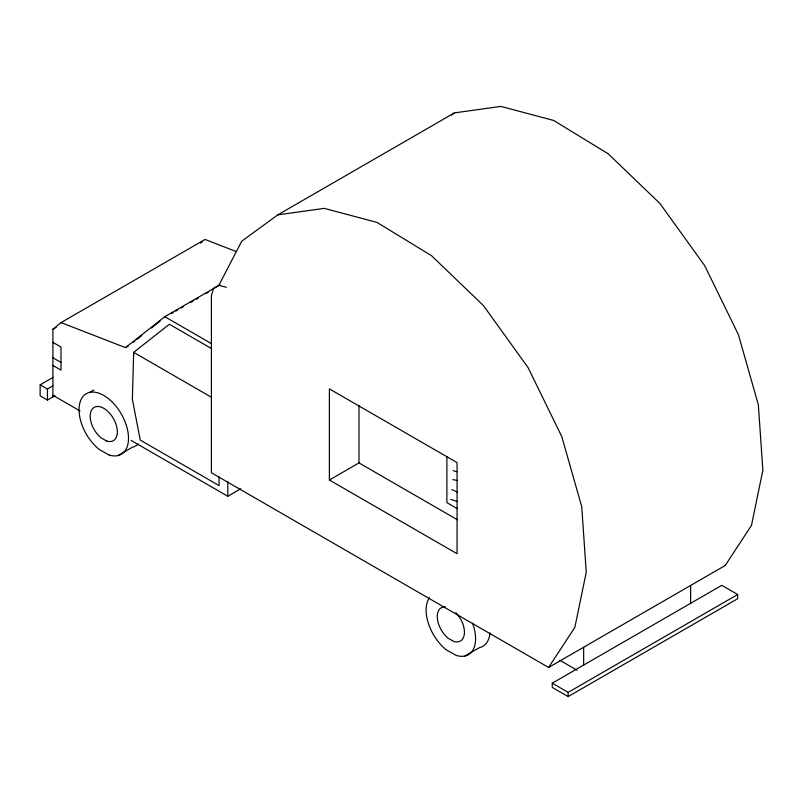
<?xml version="1.0" encoding="UTF-8"?>
<svg xmlns="http://www.w3.org/2000/svg" width="803" height="803" viewBox="0 0 803 803"><rect width="100%" height="100%" fill="white"/><g stroke="black" fill="none" stroke-linecap="round" stroke-linejoin="round"><path stroke-width="1.2" d="M211.51 348.562L169.403 324.241L133.669 352.366L132.365 399.282L140.234 440.084L219.068 485.594L219.068 476.821M725.42 565.382L548.61 667.464L211.4 472.766L211.4 295.946L213.397 288.468L218.878 285.306L241.713 241.221L277.858 214.833L454.468 112.872L500.871 106.418L553.588 120.44L608.162 153.754L659.986 203.54L704.653 265.582L738.399 334.63L758.363 404.842L762.85 470.267L751.488 525.373L725.229 565.493M548.61 667.464L574.868 627.344L586.24 572.238L581.753 506.813L561.789 436.601L528.043 367.553L483.376 305.511L431.552 255.725L376.978 222.401L324.251 208.378L277.858 214.833M52.908 396.923L52.908 329.25L61.058 322.595L205.056 239.455L236.112 251.52M200.529 243.158L202.336 241.673M61.058 322.595L125.469 347.629L164.786 316.683L220.002 284.804M132.977 342.479L134.904 340.964M136.841 339.438L141.669 335.644M151.325 328.046L160.018 321.2M451.457 115.07L454.468 112.872M52.908 329.25L56.16 327.373M55.076 395.678L47.437 400.085L40.15 395.879L40.15 384.828L53.149 377.32M171.35 313.652L173.518 312.397M175.696 311.142L177.864 309.888M181.117 308.011L183.285 306.756M190.883 302.37L193.051 301.115M196.303 299.238L198.471 297.983M206.07 293.597L208.238 292.352M40.15 384.828L47.437 389.033L52.908 385.882M125.469 347.629L128.199 346.053M89.675 392.396L93.81 390.007M117.87 455.622L132.365 447.251A34.981 20.195 60 0 0 138.297 443.959M131.12 440.445L227.801 496.264L240.8 488.766M329.391 480.003L457.068 553.719L457.068 462.608L329.391 388.893L329.391 480.003L358.981 462.919L457.439 519.772M464.947 656.001L479.441 647.64A34.981 20.195 60 0 0 489.971 632.884M552.263 683.192L721.777 585.327L737.686 594.501L737.686 598.717L568.163 696.582L552.263 687.398L552.263 683.192L568.163 692.377L737.686 594.501M452.842 479.612L457.349 480.525M218.878 285.306L226.356 287.313M453.073 470.638L456.756 471.702M450.854 499.356L457.088 501.524M451.848 489.619L457.65 492.199M164.786 316.683L211.51 343.664M457.449 508.741L446.88 502.638L446.88 456.666M133.669 352.366L211.5 397.294M52.908 342.369L60.998 347.037L60.998 370.123L52.908 365.455M52.908 357.757L60.998 362.434M559.791 660.247L577.136 670.264M52.908 395.297L80.069 410.975M690.62 585.477L690.62 603.736M583.651 647.238L583.651 665.496M568.163 692.377L568.163 696.582M358.981 405.505L358.981 462.919M227.801 481.609L227.801 496.264M47.437 389.033L47.437 400.085M472.555 623.218A34.981 20.195 60 0 1 456.104 655.338L446.448 649.958A34.981 20.195 60 0 1 429.424 597.743M455.833 612.669A19.212 11.091 60 0 1 464.395 633.477A19.212 11.091 60 0 1 453.735 641.386L448.435 638.435A19.212 11.091 60 0 1 437.354 618.41A19.212 11.091 60 0 1 445.434 606.877M106.658 441.008L101.349 438.047A19.212 11.091 60 0 1 92.345 408.918A19.212 11.091 60 0 1 114.929 421.505A19.212 11.091 60 0 1 106.658 441.008M109.017 454.95L99.371 449.57A34.981 20.195 60 0 1 82.97 396.541A34.981 20.195 60 0 1 124.094 419.457A34.981 20.195 60 0 1 109.017 454.95"/></g></svg>
